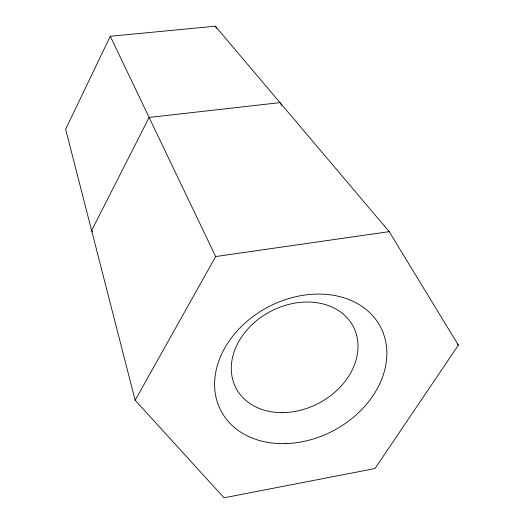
<?xml version="1.0" encoding="UTF-8"?>
<svg xmlns="http://www.w3.org/2000/svg" width="524" height="524" viewBox="0 0 524 524"><rect width="100%" height="100%" fill="white"/><g stroke="black" fill="none" stroke-linecap="round" stroke-linejoin="round"><path stroke-width="0.79" d="M110.282 36.261L65.644 129.245L135.146 400.238L224.03 497.8L375.001 468.535L458.356 345.146L389.201 231.654L215.331 26.2L110.282 36.261L215.665 256.557L135.146 400.238M215.665 256.557L389.201 231.654M92.663 231.811L91.628 230.56L149.117 117.435L280.012 102.632L281.755 105.39M457.334 343.868L458.356 345.146M215.331 26.2L216.648 28.257M282.01 412.617A66.214 51.85 -27.8 0 0 354.741 329.662A66.214 51.85 -27.8 0 0 247.19 329.694A66.214 51.85 -27.8 0 0 282.01 412.617M285.927 443.605A90.128 69.928 -27.8 0 0 381.616 329.17A90.128 69.928 -27.8 0 0 234.641 333.821A90.128 69.928 -27.8 0 0 285.927 443.605"/></g></svg>
